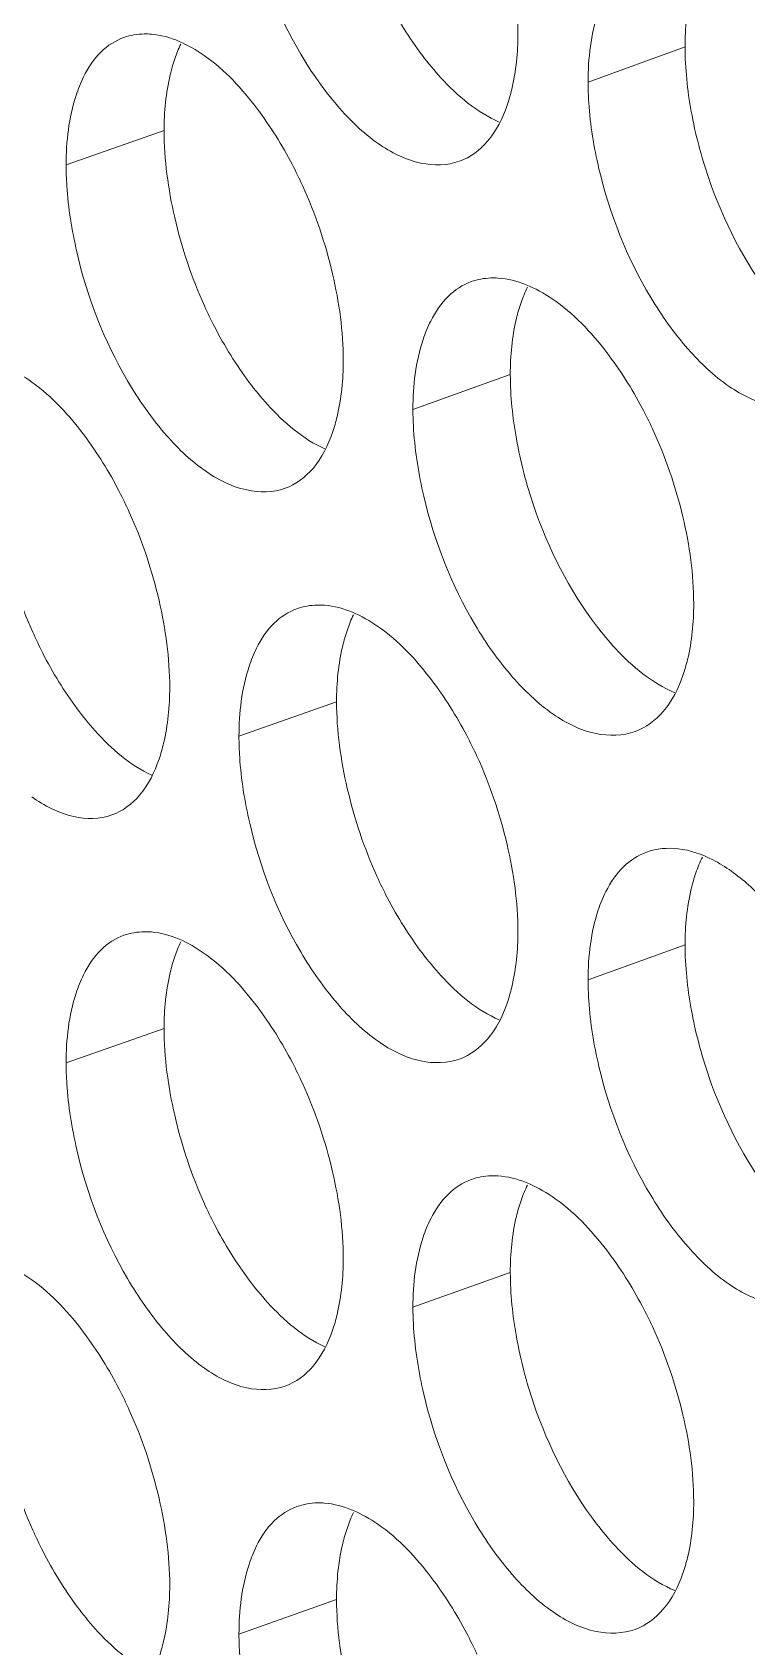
# Model space of a CAD drawing. Header units: millimetres. Extents: x 1177 to 4147, y 93 to 2194.
# Drawn here: x 2520.02 to 2526.29, y 845.47 to 859.63 of the extents above; entities that cross this region are included whole.
import ezdxf

# ---------------------------------------------------------------- set-up
doc = ezdxf.new("R2010")
doc.units = ezdxf.units.MM
doc.header["$LTSCALE"] = 0.1
doc.layers.get('0').update_dxf_attribs({"lineweight": 13})
doc.layers.add('标注', color=251, linetype='Continuous', lineweight=9)

# ---------------------------------------------------------------- blocks, each defined once
blk = doc.blocks.new('02')
at = {"layer": '标注'}
for p, q in [((4377.338, 819.123), (4376.123, 818.683)), ((4370.81, 818.075), (4369.582, 817.644)), ((4375.148, 815.018), (4373.928, 814.582)), ((4372.971, 810.919), (4371.748, 810.485)), ((4377.338, 807.873), (4376.123, 807.433)), ((4370.81, 806.825), (4369.582, 806.394)), ((4370.81, 806.825), (4369.582, 806.394)), ((4375.148, 803.768), (4373.928, 803.332)), ((4375.148, 803.768), (4373.928, 803.332)), ((4372.971, 799.669), (4371.748, 799.235))]:
    blk.add_line(p, q, dxfattribs=at)
for points, knots in [([(4375.243, 819.292), (4375.243, 819.657), (4375.137, 820.412), (4374.892, 821.131), (4374.73, 821.485)], [0, 0, 0, 0, 0.483896, 1, 1, 1, 1]), ([(4371.882, 820.647), (4372.013, 820.083), (4372.325, 819.279), (4372.943, 818.396), (4373.303, 818.045), (4373.491, 817.914)], [0, 0, 0, 0, 0.538492, 0.786102, 1, 1, 1, 1]), ([(4373.48, 819.974), (4373.52, 819.886), (4373.683, 819.553), (4373.88, 819.235), (4374.046, 819.016)], [0, 0, 0, 0, 0.259163, 1, 1, 1, 1]), ([(4377.474, 820.024), (4377.451, 819.958), (4377.366, 819.665), (4377.338, 819.358), (4377.338, 819.123)], [0, 0, 0, 0, 0.227989, 1, 1, 1, 1]), ([(4376.347, 819.792), (4376.309, 819.717), (4376.166, 819.365), (4376.123, 818.979), (4376.123, 818.683)], [0, 0, 0, 0, 0.220518, 1, 1, 1, 1]), ([(4370.651, 819.283), (4370.621, 819.285), (4370.505, 819.29), (4370.388, 819.27), (4370.307, 819.242)], [0, 0, 0, 0, 0.258637, 1, 1, 1, 1]), ([(4371.978, 818.345), (4371.789, 818.596), (4371.414, 819.01), (4370.888, 819.262), (4370.651, 819.283)], [0, 0, 0, 0, 0.568686, 1, 1, 1, 1]), ([(4375.108, 818.392), (4375.131, 818.458), (4375.215, 818.75), (4375.243, 819.057), (4375.243, 819.292)], [0, 0, 0, 0, 0.227924, 1, 1, 1, 1]), ([(4370.307, 819.242), (4370.2, 819.204), (4369.991, 819.068), (4369.857, 818.861), (4369.8, 818.747)], [0, 0, 0, 0, 0.468263, 1, 1, 1, 1]), ([(4377.338, 819.123), (4377.338, 818.853), (4377.398, 818.291), (4377.685, 817.202), (4378.082, 816.423), (4378.426, 815.975)], [0, 0, 0, 0, 0.240288, 0.498123, 1, 1, 1, 1]), ([(4370.943, 818.974), (4370.921, 818.909), (4370.838, 818.616), (4370.81, 818.31), (4370.81, 818.075)], [0, 0, 0, 0, 0.227562, 1, 1, 1, 1]), ([(4374.046, 819.016), (4374.119, 818.92), (4374.391, 818.591), (4374.729, 818.303), (4375.01, 818.181)], [0, 0, 0, 0, 0.284096, 1, 1, 1, 1]), ([(4369.8, 818.747), (4369.763, 818.672), (4369.624, 818.321), (4369.582, 817.937), (4369.582, 817.644)], [0, 0, 0, 0, 0.220019, 1, 1, 1, 1]), ([(4376.123, 818.683), (4376.123, 818.596), (4376.136, 818.231), (4376.195, 817.867), (4376.259, 817.596)], [0, 0, 0, 0, 0.237616, 1, 1, 1, 1]), ([(4372.544, 817.387), (4372.504, 817.474), (4372.341, 817.808), (4372.144, 818.126), (4371.978, 818.345)], [0, 0, 0, 0, 0.259142, 1, 1, 1, 1]), ([(4374.512, 817.691), (4374.648, 817.74), (4374.912, 817.941), (4375.052, 818.231), (4375.108, 818.392)], [0, 0, 0, 0, 0.456741, 1, 1, 1, 1]), ([(4370.81, 818.075), (4370.81, 817.709), (4370.914, 816.954), (4371.155, 816.233), (4371.315, 815.878)], [0, 0, 0, 0, 0.484109, 1, 1, 1, 1]), ([(4373.491, 817.914), (4373.652, 817.801), (4373.979, 817.631), (4374.36, 817.637), (4374.512, 817.691)], [0, 0, 0, 0, 0.547725, 1, 1, 1, 1]), ([(4369.582, 817.644), (4369.582, 817.557), (4369.595, 817.191), (4369.653, 816.827), (4369.716, 816.555)], [0, 0, 0, 0, 0.237546, 1, 1, 1, 1]), ([(4376.259, 817.596), (4376.391, 817.032), (4376.708, 816.228), (4377.334, 815.349), (4377.698, 815.001), (4377.889, 814.87)], [0, 0, 0, 0, 0.537696, 0.785444, 1, 1, 1, 1]), ([(4373.055, 815.192), (4373.055, 815.558), (4372.949, 816.312), (4372.706, 817.032), (4372.544, 817.387)], [0, 0, 0, 0, 0.483934, 1, 1, 1, 1]), ([(4369.716, 816.555), (4369.845, 815.991), (4370.155, 815.186), (4370.769, 814.302), (4371.126, 813.951), (4371.314, 813.818)], [0, 0, 0, 0, 0.53889, 0.786432, 1, 1, 1, 1]), ([(4374.658, 816.182), (4374.552, 816.143), (4374.343, 816.007), (4374.208, 815.802), (4374.15, 815.688)], [0, 0, 0, 0, 0.469738, 1, 1, 1, 1]), ([(4374.992, 816.227), (4374.963, 816.229), (4374.85, 816.23), (4374.737, 816.21), (4374.658, 816.182)], [0, 0, 0, 0, 0.257824, 1, 1, 1, 1]), ([(4376.356, 815.295), (4376.161, 815.548), (4375.776, 815.966), (4375.235, 816.212), (4374.992, 816.227)], [0, 0, 0, 0, 0.568444, 1, 1, 1, 1]), ([(4371.315, 815.878), (4371.355, 815.791), (4371.516, 815.457), (4371.712, 815.139), (4371.877, 814.92)], [0, 0, 0, 0, 0.259253, 1, 1, 1, 1]), ([(4375.283, 815.919), (4375.26, 815.853), (4375.176, 815.56), (4375.148, 815.253), (4375.148, 815.018)], [0, 0, 0, 0, 0.227846, 1, 1, 1, 1]), ([(4374.15, 815.688), (4374.113, 815.614), (4373.971, 815.262), (4373.928, 814.876), (4373.928, 814.582)], [0, 0, 0, 0, 0.220347, 1, 1, 1, 1]), ([(4376.929, 814.339), (4376.889, 814.426), (4376.724, 814.759), (4376.524, 815.076), (4376.356, 815.295)], [0, 0, 0, 0, 0.258962, 1, 1, 1, 1]), ([(4369.811, 814.254), (4369.623, 814.504), (4369.252, 814.919), (4368.729, 815.173), (4368.492, 815.194)], [0, 0, 0, 0, 0.569371, 1, 1, 1, 1]), ([(4372.92, 814.293), (4372.943, 814.358), (4373.026, 814.651), (4373.055, 814.958), (4373.055, 815.192)], [0, 0, 0, 0, 0.227782, 1, 1, 1, 1]), ([(4371.877, 814.92), (4371.949, 814.824), (4372.216, 814.498), (4372.548, 814.21), (4372.825, 814.086)], [0, 0, 0, 0, 0.283932, 1, 1, 1, 1]), ([(4375.148, 815.018), (4375.148, 814.748), (4375.207, 814.187), (4375.492, 813.097), (4375.886, 812.317), (4376.229, 811.868)], [0, 0, 0, 0, 0.240361, 0.498273, 1, 1, 1, 1]), ([(4377.889, 814.87), (4378.053, 814.758), (4378.387, 814.589), (4378.773, 814.597), (4378.928, 814.654)], [0, 0, 0, 0, 0.54679, 1, 1, 1, 1]), ([(4373.928, 814.582), (4373.928, 814.495), (4373.941, 814.129), (4374, 813.765), (4374.063, 813.494)], [0, 0, 0, 0, 0.237593, 1, 1, 1, 1]), ([(4370.373, 813.293), (4370.333, 813.381), (4370.172, 813.715), (4369.976, 814.033), (4369.811, 814.254)], [0, 0, 0, 0, 0.259231, 1, 1, 1, 1]), ([(4372.326, 813.593), (4372.461, 813.641), (4372.725, 813.841), (4372.864, 814.132), (4372.92, 814.293)], [0, 0, 0, 0, 0.455957, 1, 1, 1, 1]), ([(4377.446, 812.147), (4377.446, 812.512), (4377.339, 813.266), (4377.093, 813.985), (4376.929, 814.339)], [0, 0, 0, 0, 0.483858, 1, 1, 1, 1]), ([(4368.662, 813.986), (4368.662, 813.62), (4368.766, 812.865), (4369.005, 812.143), (4369.165, 811.788)], [0, 0, 0, 0, 0.484147, 1, 1, 1, 1]), ([(4371.314, 813.818), (4371.473, 813.706), (4371.797, 813.536), (4372.175, 813.539), (4372.326, 813.593)], [0, 0, 0, 0, 0.548205, 1, 1, 1, 1]), ([(4374.063, 813.494), (4374.195, 812.93), (4374.509, 812.126), (4375.131, 811.245), (4375.493, 810.896), (4375.683, 810.764)], [0, 0, 0, 0, 0.538094, 0.785773, 1, 1, 1, 1]), ([(4370.88, 811.098), (4370.88, 811.463), (4370.775, 812.218), (4370.534, 812.939), (4370.373, 813.293)], [0, 0, 0, 0, 0.483972, 1, 1, 1, 1]), ([(4372.475, 812.084), (4372.369, 812.046), (4372.16, 811.91), (4372.025, 811.704), (4371.968, 811.59)], [0, 0, 0, 0, 0.469011, 1, 1, 1, 1]), ([(4372.82, 812.127), (4372.79, 812.129), (4372.674, 812.133), (4372.557, 812.113), (4372.475, 812.084)], [0, 0, 0, 0, 0.258462, 1, 1, 1, 1]), ([(4374.16, 811.192), (4373.969, 811.444), (4373.59, 811.858), (4373.059, 812.108), (4372.82, 812.127)], [0, 0, 0, 0, 0.568222, 1, 1, 1, 1]), ([(4377.31, 811.247), (4377.333, 811.312), (4377.418, 811.605), (4377.446, 811.912), (4377.446, 812.147)], [0, 0, 0, 0, 0.228067, 1, 1, 1, 1]), ([(4373.106, 811.819), (4373.083, 811.754), (4372.999, 811.461), (4372.971, 811.154), (4372.971, 810.919)], [0, 0, 0, 0, 0.227704, 1, 1, 1, 1]), ([(4376.229, 811.868), (4376.303, 811.771), (4376.579, 811.44), (4376.924, 811.151), (4377.209, 811.031)], [0, 0, 0, 0, 0.284248, 1, 1, 1, 1]), ([(4369.165, 811.788), (4369.204, 811.7), (4369.364, 811.366), (4369.558, 811.048), (4369.722, 810.828)], [0, 0, 0, 0, 0.259343, 1, 1, 1, 1]), ([(4371.968, 811.59), (4371.931, 811.516), (4371.791, 811.164), (4371.748, 810.779), (4371.748, 810.485)], [0, 0, 0, 0, 0.22018, 1, 1, 1, 1]), ([(4374.73, 810.235), (4374.689, 810.323), (4374.525, 810.656), (4374.327, 810.973), (4374.16, 811.192)], [0, 0, 0, 0, 0.259052, 1, 1, 1, 1]), ([(4376.713, 810.545), (4376.848, 810.594), (4377.113, 810.795), (4377.254, 811.085), (4377.31, 811.247)], [0, 0, 0, 0, 0.457514, 1, 1, 1, 1]), ([(4370.746, 810.199), (4370.769, 810.264), (4370.852, 810.557), (4370.88, 810.863), (4370.88, 811.098)], [0, 0, 0, 0, 0.227639, 1, 1, 1, 1]), ([(4369.722, 810.828), (4369.793, 810.733), (4370.056, 810.409), (4370.382, 810.122), (4370.654, 809.997)], [0, 0, 0, 0, 0.283758, 1, 1, 1, 1]), ([(4372.971, 810.919), (4372.971, 810.554), (4373.077, 809.798), (4373.319, 809.078), (4373.48, 808.724)], [0, 0, 0, 0, 0.484071, 1, 1, 1, 1]), ([(4375.683, 810.764), (4375.845, 810.652), (4376.176, 810.483), (4376.559, 810.489), (4376.713, 810.545)], [0, 0, 0, 0, 0.547253, 1, 1, 1, 1]), ([(4371.748, 810.485), (4371.748, 810.398), (4371.761, 810.032), (4371.819, 809.669), (4371.882, 809.397)], [0, 0, 0, 0, 0.237569, 1, 1, 1, 1]), ([(4370.154, 809.499), (4370.289, 809.547), (4370.553, 809.747), (4370.691, 810.037), (4370.746, 810.199)], [0, 0, 0, 0, 0.455161, 1, 1, 1, 1]), ([(4375.243, 808.042), (4375.243, 808.407), (4375.137, 809.162), (4374.892, 809.881), (4374.73, 810.235)], [0, 0, 0, 0, 0.483896, 1, 1, 1, 1]), ([(4369.151, 809.728), (4369.309, 809.615), (4369.629, 809.445), (4370.004, 809.446), (4370.154, 809.499)], [0, 0, 0, 0, 0.548694, 1, 1, 1, 1]), ([(4371.882, 809.397), (4372.013, 808.833), (4372.325, 808.029), (4372.943, 807.146), (4373.303, 806.795), (4373.491, 806.664)], [0, 0, 0, 0, 0.538492, 0.786102, 1, 1, 1, 1]), ([(4376.855, 809.034), (4376.749, 808.996), (4376.54, 808.859), (4376.404, 808.655), (4376.347, 808.542)], [0, 0, 0, 0, 0.470447, 1, 1, 1, 1]), ([(4378.566, 808.152), (4378.435, 808.321), (4378.17, 808.618), (4377.724, 808.946), (4377.275, 809.104), (4376.979, 809.079), (4376.855, 809.034)], [0, 0, 0, 0, 0.313876, 0.582158, 0.805693, 1, 1, 1, 1]), ([(4377.474, 808.774), (4377.451, 808.708), (4377.366, 808.415), (4377.338, 808.108), (4377.338, 807.873)], [0, 0, 0, 0, 0.227989, 1, 1, 1, 1]), ([(4373.48, 808.724), (4373.52, 808.636), (4373.683, 808.303), (4373.88, 807.985), (4374.046, 807.766)], [0, 0, 0, 0, 0.259163, 1, 1, 1, 1]), ([(4376.347, 808.542), (4376.309, 808.467), (4376.166, 808.115), (4376.123, 807.729), (4376.123, 807.433)], [0, 0, 0, 0, 0.220518, 1, 1, 1, 1]), ([(4370.307, 807.992), (4370.2, 807.954), (4369.991, 807.818), (4369.857, 807.611), (4369.8, 807.497)], [0, 0, 0, 0, 0.468263, 1, 1, 1, 1]), ([(4370.307, 807.992), (4370.2, 807.954), (4369.991, 807.818), (4369.857, 807.611), (4369.8, 807.497)], [0, 0, 0, 0, 0.468263, 1, 1, 1, 1]), ([(4370.651, 808.033), (4370.621, 808.035), (4370.505, 808.04), (4370.388, 808.02), (4370.307, 807.992)], [0, 0, 0, 0, 0.258637, 1, 1, 1, 1]), ([(4370.651, 808.033), (4370.621, 808.035), (4370.505, 808.04), (4370.388, 808.02), (4370.307, 807.992)], [0, 0, 0, 0, 0.258637, 1, 1, 1, 1]), ([(4371.978, 807.095), (4371.789, 807.346), (4371.414, 807.76), (4370.888, 808.012), (4370.651, 808.033)], [0, 0, 0, 0, 0.568686, 1, 1, 1, 1]), ([(4371.978, 807.095), (4371.789, 807.346), (4371.414, 807.76), (4370.888, 808.012), (4370.651, 808.033)], [0, 0, 0, 0, 0.568686, 1, 1, 1, 1]), ([(4375.108, 807.142), (4375.131, 807.208), (4375.215, 807.5), (4375.243, 807.807), (4375.243, 808.042)], [0, 0, 0, 0, 0.227924, 1, 1, 1, 1]), ([(4374.046, 807.766), (4374.119, 807.67), (4374.391, 807.341), (4374.729, 807.053), (4375.01, 806.931)], [0, 0, 0, 0, 0.284096, 1, 1, 1, 1]), ([(4377.338, 807.873), (4377.338, 807.603), (4377.398, 807.041), (4377.685, 805.952), (4378.082, 805.173), (4378.426, 804.725)], [0, 0, 0, 0, 0.240288, 0.498123, 1, 1, 1, 1]), ([(4370.943, 807.724), (4370.921, 807.659), (4370.838, 807.366), (4370.81, 807.06), (4370.81, 806.825)], [0, 0, 0, 0, 0.227562, 1, 1, 1, 1]), ([(4370.943, 807.724), (4370.921, 807.659), (4370.838, 807.366), (4370.81, 807.06), (4370.81, 806.825)], [0, 0, 0, 0, 0.227562, 1, 1, 1, 1]), ([(4369.8, 807.497), (4369.763, 807.422), (4369.624, 807.071), (4369.582, 806.687), (4369.582, 806.394)], [0, 0, 0, 0, 0.220019, 1, 1, 1, 1]), ([(4369.8, 807.497), (4369.763, 807.422), (4369.624, 807.071), (4369.582, 806.687), (4369.582, 806.394)], [0, 0, 0, 0, 0.220019, 1, 1, 1, 1]), ([(4376.123, 807.433), (4376.123, 807.346), (4376.136, 806.981), (4376.195, 806.617), (4376.259, 806.346)], [0, 0, 0, 0, 0.237616, 1, 1, 1, 1]), ([(4374.512, 806.441), (4374.648, 806.49), (4374.912, 806.691), (4375.052, 806.981), (4375.108, 807.142)], [0, 0, 0, 0, 0.456741, 1, 1, 1, 1]), ([(4372.544, 806.137), (4372.504, 806.224), (4372.341, 806.558), (4372.144, 806.876), (4371.978, 807.095)], [0, 0, 0, 0, 0.259142, 1, 1, 1, 1]), ([(4372.544, 806.137), (4372.504, 806.224), (4372.341, 806.558), (4372.144, 806.876), (4371.978, 807.095)], [0, 0, 0, 0, 0.259142, 1, 1, 1, 1]), ([(4370.81, 806.825), (4370.81, 806.459), (4370.914, 805.704), (4371.155, 804.983), (4371.315, 804.628)], [0, 0, 0, 0, 0.484109, 1, 1, 1, 1]), ([(4370.81, 806.825), (4370.81, 806.459), (4370.914, 805.704), (4371.155, 804.983), (4371.315, 804.628)], [0, 0, 0, 0, 0.484109, 1, 1, 1, 1]), ([(4373.491, 806.664), (4373.652, 806.551), (4373.979, 806.381), (4374.36, 806.387), (4374.512, 806.441)], [0, 0, 0, 0, 0.547725, 1, 1, 1, 1]), ([(4369.582, 806.394), (4369.582, 806.307), (4369.595, 805.941), (4369.653, 805.577), (4369.716, 805.305)], [0, 0, 0, 0, 0.237546, 1, 1, 1, 1]), ([(4369.582, 806.394), (4369.582, 806.307), (4369.595, 805.941), (4369.653, 805.577), (4369.716, 805.305)], [0, 0, 0, 0, 0.237546, 1, 1, 1, 1]), ([(4376.259, 806.346), (4376.391, 805.782), (4376.708, 804.978), (4377.334, 804.099), (4377.698, 803.751), (4377.889, 803.62)], [0, 0, 0, 0, 0.537696, 0.785444, 1, 1, 1, 1]), ([(4373.055, 803.942), (4373.055, 804.308), (4372.949, 805.062), (4372.706, 805.782), (4372.544, 806.137)], [0, 0, 0, 0, 0.483934, 1, 1, 1, 1]), ([(4373.055, 803.942), (4373.055, 804.308), (4372.949, 805.062), (4372.706, 805.782), (4372.544, 806.137)], [0, 0, 0, 0, 0.483934, 1, 1, 1, 1]), ([(4369.716, 805.305), (4369.845, 804.741), (4370.155, 803.936), (4370.769, 803.052), (4371.126, 802.701), (4371.314, 802.568)], [0, 0, 0, 0, 0.53889, 0.786432, 1, 1, 1, 1]), ([(4369.716, 805.305), (4369.845, 804.741), (4370.155, 803.936), (4370.769, 803.052), (4371.126, 802.701), (4371.314, 802.568)], [0, 0, 0, 0, 0.53889, 0.786432, 1, 1, 1, 1]), ([(4374.658, 804.932), (4374.552, 804.893), (4374.343, 804.757), (4374.208, 804.552), (4374.15, 804.438)], [0, 0, 0, 0, 0.469738, 1, 1, 1, 1]), ([(4374.658, 804.932), (4374.552, 804.893), (4374.343, 804.757), (4374.208, 804.552), (4374.15, 804.438)], [0, 0, 0, 0, 0.469738, 1, 1, 1, 1]), ([(4374.992, 804.977), (4374.963, 804.979), (4374.85, 804.98), (4374.737, 804.96), (4374.658, 804.932)], [0, 0, 0, 0, 0.257824, 1, 1, 1, 1]), ([(4374.992, 804.977), (4374.963, 804.979), (4374.85, 804.98), (4374.737, 804.96), (4374.658, 804.932)], [0, 0, 0, 0, 0.257824, 1, 1, 1, 1]), ([(4376.356, 804.045), (4376.161, 804.298), (4375.776, 804.716), (4375.235, 804.962), (4374.992, 804.977)], [0, 0, 0, 0, 0.568444, 1, 1, 1, 1]), ([(4376.356, 804.045), (4376.161, 804.298), (4375.776, 804.716), (4375.235, 804.962), (4374.992, 804.977)], [0, 0, 0, 0, 0.568444, 1, 1, 1, 1]), ([(4371.315, 804.628), (4371.355, 804.541), (4371.516, 804.207), (4371.712, 803.889), (4371.877, 803.67)], [0, 0, 0, 0, 0.259253, 1, 1, 1, 1]), ([(4371.315, 804.628), (4371.355, 804.541), (4371.516, 804.207), (4371.712, 803.889), (4371.877, 803.67)], [0, 0, 0, 0, 0.259253, 1, 1, 1, 1]), ([(4375.283, 804.669), (4375.26, 804.603), (4375.176, 804.31), (4375.148, 804.003), (4375.148, 803.768)], [0, 0, 0, 0, 0.227846, 1, 1, 1, 1]), ([(4375.283, 804.669), (4375.26, 804.603), (4375.176, 804.31), (4375.148, 804.003), (4375.148, 803.768)], [0, 0, 0, 0, 0.227846, 1, 1, 1, 1]), ([(4374.15, 804.438), (4374.113, 804.364), (4373.971, 804.012), (4373.928, 803.626), (4373.928, 803.332)], [0, 0, 0, 0, 0.220347, 1, 1, 1, 1]), ([(4374.15, 804.438), (4374.113, 804.364), (4373.971, 804.012), (4373.928, 803.626), (4373.928, 803.332)], [0, 0, 0, 0, 0.220347, 1, 1, 1, 1]), ([(4369.811, 803.004), (4369.623, 803.254), (4369.252, 803.669), (4368.729, 803.923), (4368.492, 803.944)], [0, 0, 0, 0, 0.569371, 1, 1, 1, 1]), ([(4372.92, 803.043), (4372.943, 803.108), (4373.026, 803.401), (4373.055, 803.708), (4373.055, 803.942)], [0, 0, 0, 0, 0.227782, 1, 1, 1, 1]), ([(4372.92, 803.043), (4372.943, 803.108), (4373.026, 803.401), (4373.055, 803.708), (4373.055, 803.942)], [0, 0, 0, 0, 0.227782, 1, 1, 1, 1]), ([(4376.929, 803.089), (4376.889, 803.176), (4376.724, 803.509), (4376.524, 803.826), (4376.356, 804.045)], [0, 0, 0, 0, 0.258962, 1, 1, 1, 1]), ([(4376.929, 803.089), (4376.889, 803.176), (4376.724, 803.509), (4376.524, 803.826), (4376.356, 804.045)], [0, 0, 0, 0, 0.258962, 1, 1, 1, 1]), ([(4375.148, 803.768), (4375.148, 803.498), (4375.207, 802.937), (4375.492, 801.847), (4375.886, 801.067), (4376.229, 800.618)], [0, 0, 0, 0, 0.240361, 0.498273, 1, 1, 1, 1]), ([(4375.148, 803.768), (4375.148, 803.498), (4375.207, 802.937), (4375.492, 801.847), (4375.886, 801.067), (4376.229, 800.618)], [0, 0, 0, 0, 0.240361, 0.498273, 1, 1, 1, 1]), ([(4371.877, 803.67), (4371.949, 803.574), (4372.216, 803.248), (4372.548, 802.96), (4372.825, 802.836)], [0, 0, 0, 0, 0.283932, 1, 1, 1, 1]), ([(4371.877, 803.67), (4371.949, 803.574), (4372.216, 803.248), (4372.548, 802.96), (4372.825, 802.836)], [0, 0, 0, 0, 0.283932, 1, 1, 1, 1]), ([(4377.889, 803.62), (4378.053, 803.508), (4378.387, 803.339), (4378.773, 803.347), (4378.928, 803.404)], [0, 0, 0, 0, 0.54679, 1, 1, 1, 1]), ([(4373.928, 803.332), (4373.928, 803.245), (4373.941, 802.879), (4374, 802.515), (4374.063, 802.244)], [0, 0, 0, 0, 0.237593, 1, 1, 1, 1]), ([(4373.928, 803.332), (4373.928, 803.245), (4373.941, 802.879), (4374, 802.515), (4374.063, 802.244)], [0, 0, 0, 0, 0.237593, 1, 1, 1, 1]), ([(4370.373, 802.043), (4370.333, 802.131), (4370.172, 802.465), (4369.976, 802.783), (4369.811, 803.004)], [0, 0, 0, 0, 0.259231, 1, 1, 1, 1]), ([(4372.326, 802.343), (4372.461, 802.391), (4372.725, 802.591), (4372.864, 802.882), (4372.92, 803.043)], [0, 0, 0, 0, 0.455957, 1, 1, 1, 1]), ([(4372.326, 802.343), (4372.461, 802.391), (4372.725, 802.591), (4372.864, 802.882), (4372.92, 803.043)], [0, 0, 0, 0, 0.455957, 1, 1, 1, 1]), ([(4377.446, 800.897), (4377.446, 801.262), (4377.339, 802.016), (4377.093, 802.735), (4376.929, 803.089)], [0, 0, 0, 0, 0.483858, 1, 1, 1, 1]), ([(4377.446, 800.897), (4377.446, 801.262), (4377.339, 802.016), (4377.093, 802.735), (4376.929, 803.089)], [0, 0, 0, 0, 0.483858, 1, 1, 1, 1]), ([(4368.662, 802.736), (4368.662, 802.37), (4368.766, 801.615), (4369.005, 800.893), (4369.165, 800.538)], [0, 0, 0, 0, 0.484147, 1, 1, 1, 1]), ([(4371.314, 802.568), (4371.473, 802.456), (4371.797, 802.286), (4372.175, 802.289), (4372.326, 802.343)], [0, 0, 0, 0, 0.548205, 1, 1, 1, 1]), ([(4371.314, 802.568), (4371.473, 802.456), (4371.797, 802.286), (4372.175, 802.289), (4372.326, 802.343)], [0, 0, 0, 0, 0.548205, 1, 1, 1, 1]), ([(4374.063, 802.244), (4374.195, 801.68), (4374.509, 800.876), (4375.131, 799.995), (4375.493, 799.646), (4375.683, 799.514)], [0, 0, 0, 0, 0.538094, 0.785773, 1, 1, 1, 1]), ([(4374.063, 802.244), (4374.195, 801.68), (4374.509, 800.876), (4375.131, 799.995), (4375.493, 799.646), (4375.683, 799.514)], [0, 0, 0, 0, 0.538094, 0.785773, 1, 1, 1, 1]), ([(4370.88, 799.848), (4370.88, 800.213), (4370.775, 800.968), (4370.534, 801.689), (4370.373, 802.043)], [0, 0, 0, 0, 0.483972, 1, 1, 1, 1]), ([(4372.82, 800.877), (4372.79, 800.879), (4372.674, 800.883), (4372.557, 800.863), (4372.475, 800.834)], [0, 0, 0, 0, 0.258462, 1, 1, 1, 1]), ([(4374.16, 799.942), (4373.969, 800.194), (4373.59, 800.608), (4373.059, 800.858), (4372.82, 800.877)], [0, 0, 0, 0, 0.568222, 1, 1, 1, 1]), ([(4377.31, 799.997), (4377.333, 800.062), (4377.418, 800.355), (4377.446, 800.662), (4377.446, 800.897)], [0, 0, 0, 0, 0.228067, 1, 1, 1, 1]), ([(4377.31, 799.997), (4377.333, 800.062), (4377.418, 800.355), (4377.446, 800.662), (4377.446, 800.897)], [0, 0, 0, 0, 0.228067, 1, 1, 1, 1]), ([(4372.475, 800.834), (4372.369, 800.796), (4372.16, 800.66), (4372.025, 800.454), (4371.968, 800.34)], [0, 0, 0, 0, 0.469011, 1, 1, 1, 1]), ([(4369.165, 800.538), (4369.204, 800.45), (4369.364, 800.116), (4369.558, 799.798), (4369.722, 799.578)], [0, 0, 0, 0, 0.259343, 1, 1, 1, 1]), ([(4373.106, 800.569), (4373.083, 800.504), (4372.999, 800.211), (4372.971, 799.904), (4372.971, 799.669)], [0, 0, 0, 0, 0.227704, 1, 1, 1, 1]), ([(4376.229, 800.618), (4376.303, 800.521), (4376.579, 800.19), (4376.924, 799.901), (4377.209, 799.781)], [0, 0, 0, 0, 0.284248, 1, 1, 1, 1]), ([(4376.229, 800.618), (4376.303, 800.521), (4376.579, 800.19), (4376.924, 799.901), (4377.209, 799.781)], [0, 0, 0, 0, 0.284248, 1, 1, 1, 1]), ([(4371.968, 800.34), (4371.931, 800.266), (4371.791, 799.914), (4371.748, 799.529), (4371.748, 799.235)], [0, 0, 0, 0, 0.22018, 1, 1, 1, 1]), ([(4374.73, 798.985), (4374.689, 799.073), (4374.525, 799.406), (4374.327, 799.723), (4374.16, 799.942)], [0, 0, 0, 0, 0.259052, 1, 1, 1, 1]), ([(4376.713, 799.295), (4376.848, 799.344), (4377.113, 799.545), (4377.254, 799.835), (4377.31, 799.997)], [0, 0, 0, 0, 0.457514, 1, 1, 1, 1]), ([(4376.713, 799.295), (4376.848, 799.344), (4377.113, 799.545), (4377.254, 799.835), (4377.31, 799.997)], [0, 0, 0, 0, 0.457514, 1, 1, 1, 1]), ([(4370.746, 798.949), (4370.769, 799.014), (4370.852, 799.307), (4370.88, 799.613), (4370.88, 799.848)], [0, 0, 0, 0, 0.227639, 1, 1, 1, 1]), ([(4372.971, 799.669), (4372.971, 799.304), (4373.077, 798.548), (4373.319, 797.828), (4373.48, 797.474)], [0, 0, 0, 0, 0.484071, 1, 1, 1, 1]), ([(4369.722, 799.578), (4369.793, 799.483), (4370.056, 799.159), (4370.382, 798.872), (4370.654, 798.747)], [0, 0, 0, 0, 0.283758, 1, 1, 1, 1]), ([(4375.683, 799.514), (4375.845, 799.402), (4376.176, 799.233), (4376.559, 799.239), (4376.713, 799.295)], [0, 0, 0, 0, 0.547253, 1, 1, 1, 1]), ([(4375.683, 799.514), (4375.845, 799.402), (4376.176, 799.233), (4376.559, 799.239), (4376.713, 799.295)], [0, 0, 0, 0, 0.547253, 1, 1, 1, 1]), ([(4371.748, 799.235), (4371.748, 799.148), (4371.761, 798.782), (4371.819, 798.419), (4371.882, 798.147)], [0, 0, 0, 0, 0.237569, 1, 1, 1, 1])]:
    blk.add_open_spline(points, degree=3, knots=knots, dxfattribs=at)
for points in [[(4371.018, 819.159), (4370.989, 819.099), (4370.964, 819.037), (4370.943, 818.974)], [(4375.363, 816.112), (4375.332, 816.05), (4375.305, 815.985), (4375.283, 815.919)], [(4373.183, 812.008), (4373.153, 811.947), (4373.128, 811.883), (4373.106, 811.819)], [(4377.556, 808.972), (4377.525, 808.908), (4377.497, 808.841), (4377.474, 808.774)], [(4371.018, 807.909), (4370.989, 807.849), (4370.964, 807.787), (4370.943, 807.724)], [(4371.018, 807.909), (4370.989, 807.849), (4370.964, 807.787), (4370.943, 807.724)], [(4375.363, 804.862), (4375.332, 804.8), (4375.305, 804.735), (4375.283, 804.669)], [(4375.363, 804.862), (4375.332, 804.8), (4375.305, 804.735), (4375.283, 804.669)], [(4373.183, 800.758), (4373.153, 800.697), (4373.128, 800.633), (4373.106, 800.569)]]:
    blk.add_open_spline(points, degree=3, dxfattribs=at)

msp = doc.modelspace()

# ---------------------------------------------------------------- block references
at = {"xscale": 0.7, "yscale": 0.7, "zscale": 0.7}
msp.add_blockref('02', (-538.391, 286.112), dxfattribs=at)

doc.saveas('drawing.dxf')
